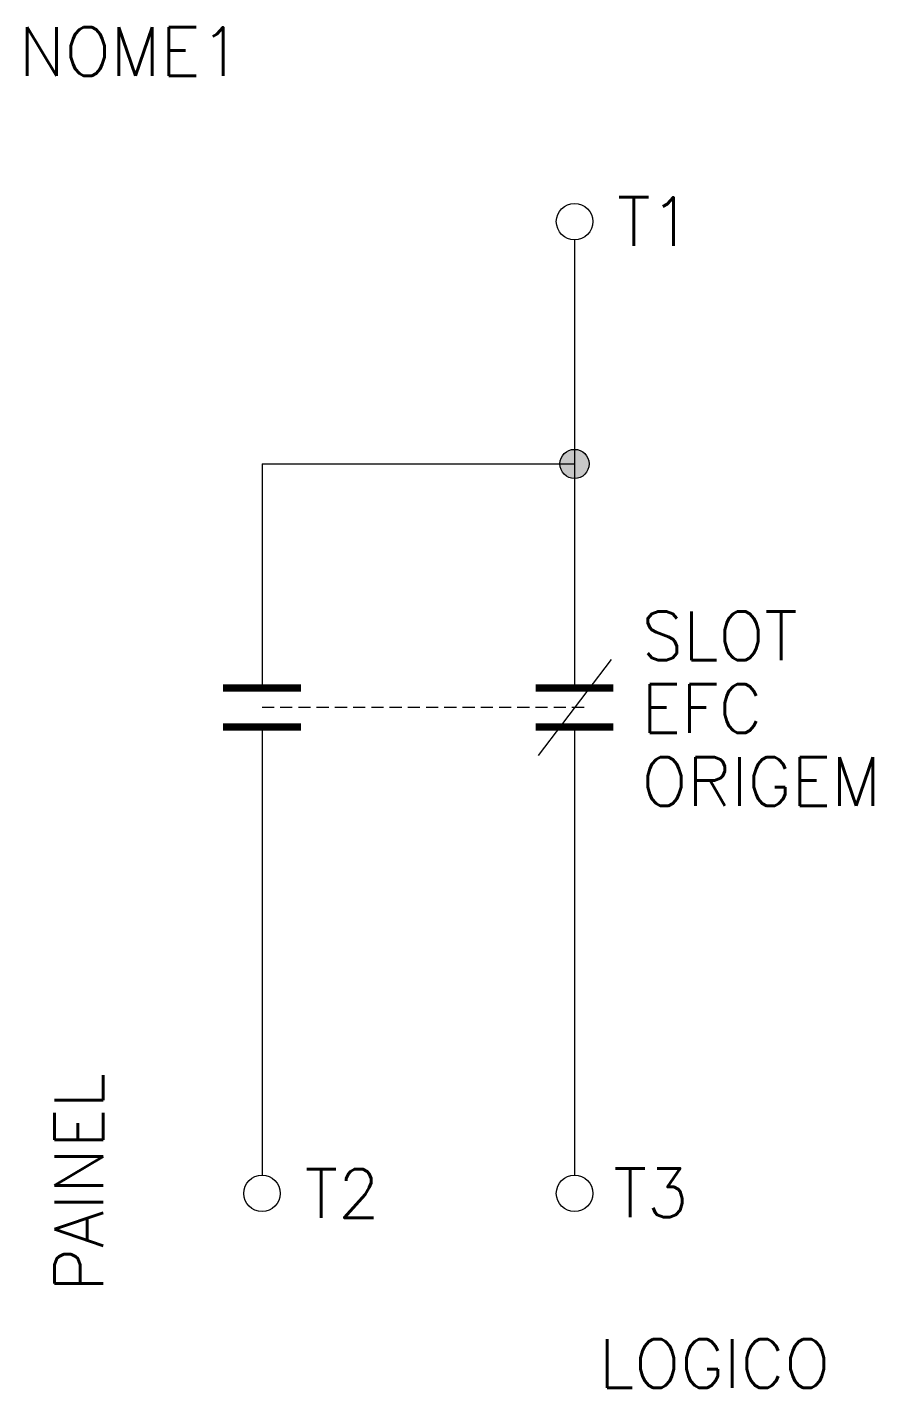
# Model space of a CAD drawing. Extents: x 251.9 to 286.7, y 160.8 to 216.8.
import ezdxf
from ezdxf.enums import TextEntityAlignment as Align

# ---------------------------------------------------------------- set-up
doc = ezdxf.new("R2010")
doc.units = 0
doc.header["$MEASUREMENT"] = 0
doc.linetypes.add('DASHED', pattern=[0.75, 0.5, -0.25])
doc.layers.get('0').update_dxf_attribs({"linetype": 'CONTINUOUS'})
doc.styles.add('ROMANS', font='romans')

msp = doc.modelspace()

# ---------------------------------------------------------------- hatches: boundary and pattern name
msp.add_hatch(color=7).paths.add_polyline_path([(275.034, 198.875, 1), (273.834, 198.875, 1)])

# ---------------------------------------------------------------- linework, layer by layer
at = {"linetype": 'Continuous'}
msp.add_line((274.434, 208.1), (274.434, 189.65), dxfattribs=at)
at = {"color": 7}
for p, q in [((261.582, 198.875), (274.434, 198.875)), ((261.582, 198.875), (261.582, 189.65)), ((275.935, 190.825), (272.933, 186.874))]:
    msp.add_line(p, q, dxfattribs=at)
at = {"color": 7, "linetype": 'DASHED'}
msp.add_line((274.827, 188.85), (261.582, 188.85), dxfattribs=at)
for p, q in [((261.582, 188.05), (261.582, 169.6)), ((274.434, 188.05), (274.434, 169.6))]:
    msp.add_line(p, q)
at = {"const_width": 0.3}
for points in [[(259.982, 189.65), (263.182, 189.65)], [(272.834, 189.65), (276.034, 189.65)], [(259.982, 188.05), (263.182, 188.05)], [(272.834, 188.05), (276.034, 188.05)]]:
    msp.add_lwpolyline(points, dxfattribs=at)
for centre in [(274.434, 208.85), (261.582, 168.85), (274.434, 168.85)]:
    msp.add_circle(centre, 0.75)
at = {"color": 7}
msp.add_circle((274.434, 198.875), 0.6, dxfattribs=at)

# ---------------------------------------------------------------- texts
at = {"lineweight": -3, "style": 'ROMANS'}
for tag, text, p in [('NOME1', '', (251.582, 215.85)), ('T1', '', (276.184, 208.85)), ('EFC', '', (277.184, 188.804)), ('ORIGEM', 'ENDERECO FISICO', (277.184, 185.804)), ('T2', '', (263.332, 168.85))]:
    msp.add_attdef(tag, text=text, height=2, dxfattribs=at).set_placement(p, align=Align.MIDDLE_LEFT)
at = {"lineweight": -3, "style": 'ROMANS', "flags": 1}
msp.add_attdef('SLOT', text='', height=2, dxfattribs=at).set_placement((277.184, 191.804), align=Align.MIDDLE_LEFT)
at = {"lineweight": -3, "style": 'ROMANS'}
msp.add_attdef('PAINEL', text='', height=2, rotation=90, dxfattribs=at).set_placement((254.05, 164.8), align=Align.MIDDLE_LEFT)
at = {"color": 7, "style": 'ROMANS'}
msp.add_attdef('T3', (276.032, 167.876), '', height=2, dxfattribs=at)
at = {"lineweight": -3, "style": 'ROMANS'}
msp.add_attdef('LOGICO', text='DIAGRAMA LOGICO', height=2, dxfattribs=at).set_placement((275.434, 162.85), align=Align.TOP_LEFT)

doc.saveas('drawing.dxf')
